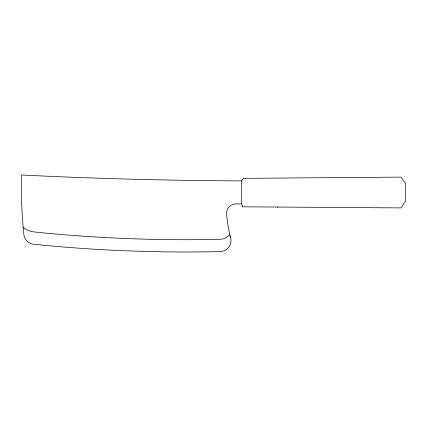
<?xml version="1.0" encoding="UTF-8"?>
<svg xmlns="http://www.w3.org/2000/svg" width="427" height="427" viewBox="0 0 427 427"><rect width="100%" height="100%" fill="white"/><g stroke="black" fill="none" stroke-linecap="round" stroke-linejoin="round"><path stroke-width="0.64" d="M241.709 180.904L243.347 178.347L401.054 177.12L405.65 183.647L405.65 200.717L401.172 207.906L242.547 206.801L241.709 203.909L241.709 180.904C168.27 180.573 94.837 178.603 21.483 175.011A476.858 476.858 0 0 0 23.042 226.31L23.773 233.857A11.177 11.177 0 0 0 32.687 244.137L42.23 245.114A1501.545 1501.545 0 0 0 217.354 251.663L220.535 251.578A11.177 11.177 0 0 0 230.815 242.664L231.023 239.755L230.35 236.643M241.709 203.909L235.901 203.892A9.458 9.458 0 0 0 226.523 213.42A139.138 139.138 0 0 0 229.384 232.598L230.633 237.743M242.456 206.487L242.766 206.807M277.817 207.047L277.817 207.554M229.838 234.546A12.831 12.831 0 0 1 220.204 239.301L217.092 239.382A1489.264 1489.264 0 0 1 43.405 232.886L33.93 231.92A19.119 19.119 0 0 1 23.117 227.143"/></g></svg>
